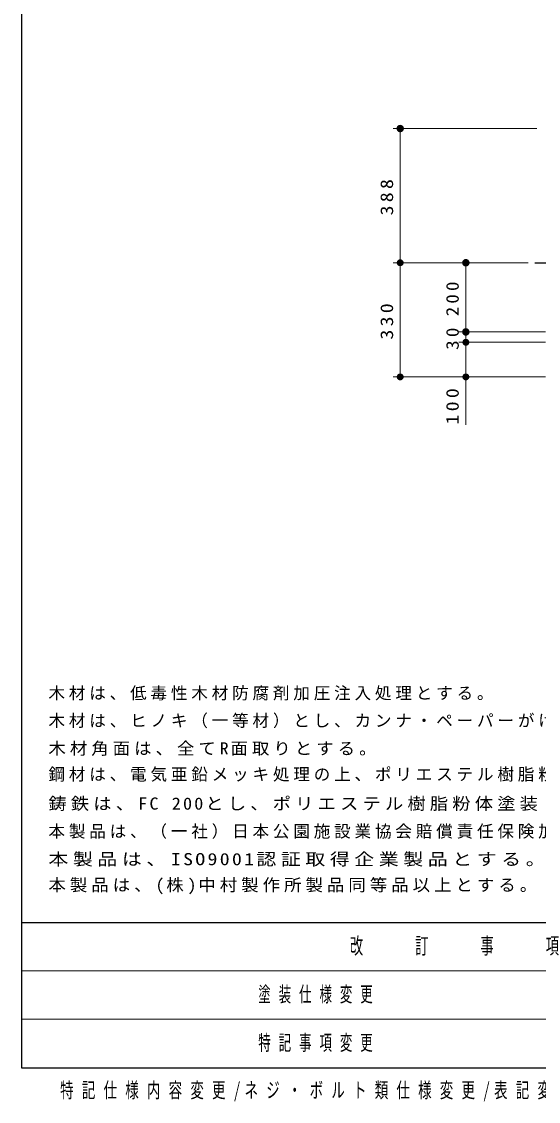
# Model space of a CAD drawing. Units: millimetres on the paper, scale 1:20. Extents: x -365 to 0, y -5 to 257.
# Drawn here: x -365 to -290.2, y -4.9 to 151.2 of the extents above; entities that cross this region are included whole.
import ezdxf

# ---------------------------------------------------------------- set-up
doc = ezdxf.new("R2010")
doc.units = ezdxf.units.MM
doc.layers.add('1_20', color=3, linetype='Continuous', lineweight=25)
doc.layers.add('NAKAMURA図枠', color=7, linetype='Continuous', lineweight=13)
doc.layers.add('99', color=7, linetype='Continuous')
doc.layers.add('CLASS1', color=7, linetype='Continuous')
doc.styles.add('ＭＳ ゴシック', font='')
doc.styles.get('ＭＳ ゴシック').set_extended_font_data('MS Gothic')

# ---------------------------------------------------------------- blocks, each defined once
blk = doc.blocks.new('filled_dot')
at = {"color": 0, "linetype": 'Continuous', "lineweight": -2, "const_width": 1.25}
blk.add_lwpolyline([(-0.625, 0, 1), (0.625, 0, 1)], format="xyb", close=True, dxfattribs=at)

msp = doc.modelspace()

# ---------------------------------------------------------------- linework, layer by layer
at = {"layer": '1_20', "color": 7, "lineweight": 13}
for p, q in [((-290.467, 135.75), (-311.217, 135.75)), ((-310.217, 116.353), (-310.217, 135.75)), ((-291.717, 116.353), (-311.217, 116.353)), ((-310.217, 99.853), (-310.217, 116.353)), ((-300.717, 106.353), (-300.717, 116.353)), ((-289.217, 106.353), (-301.717, 106.353)), ((-300.717, 104.853), (-300.717, 106.353)), ((-289.217, 104.853), (-301.717, 104.853)), ((-300.717, 92.913), (-300.717, 104.853)), ((-289.217, 99.853), (-311.217, 99.853))]:
    msp.add_line(p, q, dxfattribs=at)
at = {"layer": '1_20'}
msp.add_line((-290.717, 116.353), (-285.717, 116.353), dxfattribs=at)
at = {"layer": 'NAKAMURA図枠', "color": 20, "lineweight": 25}
for p, q in [((-365, 257), (-365, 0)), ((-365, 21), (0, 21)), ((-365, 0), (0, 0))]:
    msp.add_line(p, q, dxfattribs=at)
at = {"layer": 'NAKAMURA図枠'}
for p, q in [((-365, 14), (-238.5, 14)), ((-365, 7), (-238.5, 7))]:
    msp.add_line(p, q, dxfattribs=at)

# ---------------------------------------------------------------- block references
at = {"layer": '1_20', "color": 7, "lineweight": 13}
for p, xscale, yscale, rotation in [((-310.217, 135.75), 0.431, 0.431, 270), ((-310.217, 116.353), 0.4, 0.4, 270), ((-300.717, 116.353), 0.431, 0.431, 270), ((-300.717, 106.353), 0.431, 0.431, 270), ((-300.717, 104.853), 0.4, 0.4, 270), ((-310.217, 99.853), 0.4, 0.4, 90), ((-300.717, 99.853), 0.4, 0.4, 90)]:
    msp.add_blockref('filled_dot', p, dxfattribs=dict(at, xscale=xscale, yscale=yscale, rotation=rotation))

# ---------------------------------------------------------------- texts
at = {"layer": '1_20', "color": 7, "char_height": 1.833, "attachment_point": 8, "rotation": 90, "style": 'ＭＳ ゴシック'}
for s, insert in [('\\T1.33;\\W1.15;388', (-311.217, 126.052)), ('\\T1.33;\\W1.1;200', (-301.717, 111.353)), ('\\T1.33;\\W1.15;330', (-311.217, 108.103)), ('\\T1.34;\\W1.1;30', (-301.717, 105.603)), ('\\T1.33;\\W1.15;100', (-301.717, 95.83))]:
    msp.add_mtext(s, dxfattribs=dict(at, insert=insert))
at = {"layer": '99', "char_height": 2.199, "style": 'ＭＳ ゴシック'}
for s, insert, attachment_point in [('\\T1.64;\\W0.6;塗装仕様変更', (-330.75, 10.5), 4), ('\\T1.64;\\W0.6;特記事項変更', (-330.75, 3.5), 4), ('\\T1.61;\\W0.65;特記仕様内容変更/ネジ・ボルト類仕様変更/表記変更', (-321.75, -3.5), 5)]:
    msp.add_mtext(s, dxfattribs=dict(at, insert=insert, attachment_point=attachment_point))
at = {"layer": 'CLASS1', "char_height": 1.76, "attachment_point": 7, "style": 'ＭＳ ゴシック'}
for s, insert in [('\\T1.23;木材は、低毒性木材防腐剤加圧注入処理とする。', (-361.116, 53.073)), ('\\T1.23;木材は、ヒノキ（一等材）とし、カンナ・ペーパーがけの上、木材保護着色塗料（メイプル）塗装仕上げとする。', (-361.116, 49.073)), ('\\T1.23;\\W1.05;木材角面は、全てR面取りとする。', (-361.116, 45.073)), ('\\T1.23;鋼材は、電気亜鉛メッキ処理の上、ポリエステル樹脂粉体塗装(ダークグレー）仕上げとする。', (-361.116, 41.073)), ('\\T1.23;\\W1.1;鋳鉄は、FC\\~200とし、ポリエステル樹脂粉体塗装（ダークグレー）仕上げとする。', (-361.116, 37.073)), ('\\T1.23;本製品は、（一社）日本公園施設業協会賠償責任保険加入製品とする。', (-361.116, 33.073)), ('\\T1.23;\\W1.2;本製品は、ISO9001認証取得企業製品とする。', (-361.116, 29.073)), ('\\T1.23;\\W1.05;本製品は、(株)中村製作所製品同等品以上とする。', (-361.116, 25.073))]:
    msp.add_mtext(s, dxfattribs=dict(at, insert=insert))
at = {"layer": 'NAKAMURA図枠', "insert": (-301.75, 17.5), "char_height": 2.346, "attachment_point": 5, "style": 'ＭＳ ゴシック'}
msp.add_mtext('\\T1.64;\\W0.6;改\u3000\u3000訂\u3000\u3000事\u3000\u3000項', dxfattribs=at)

doc.saveas('drawing.dxf')
